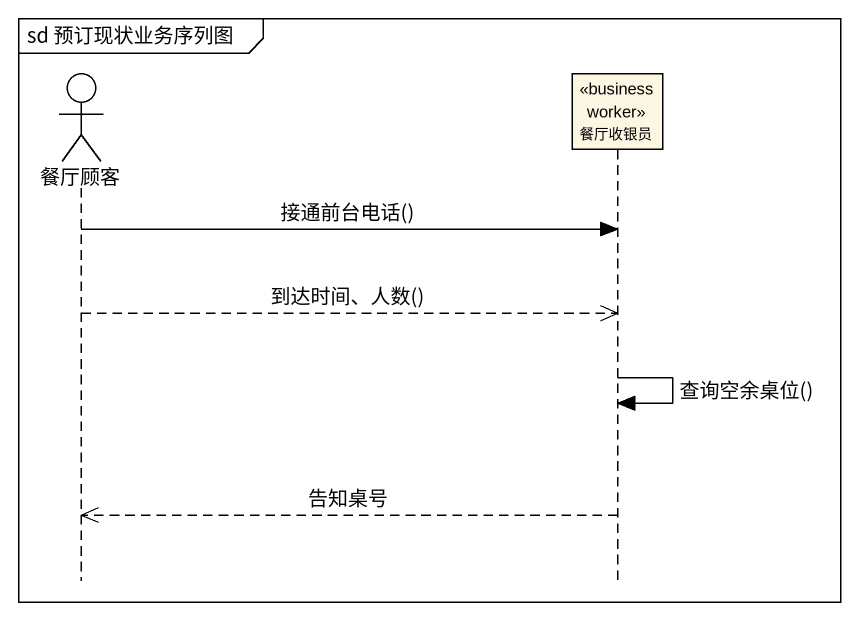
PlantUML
@startuml
mainframe sd 预订现状业务序列图
hide footbox
actor 餐厅顾客
participant 餐厅收银员 <<business worker>>

餐厅顾客 -> 餐厅收银员 : 接通前台电话()
餐厅顾客 -->> 餐厅收银员 : 到达时间、人数()
餐厅收银员 -> 餐厅收银员 : 查询空余桌位()
餐厅收银员 -->> 餐厅顾客 : 告知桌号
@enduml
